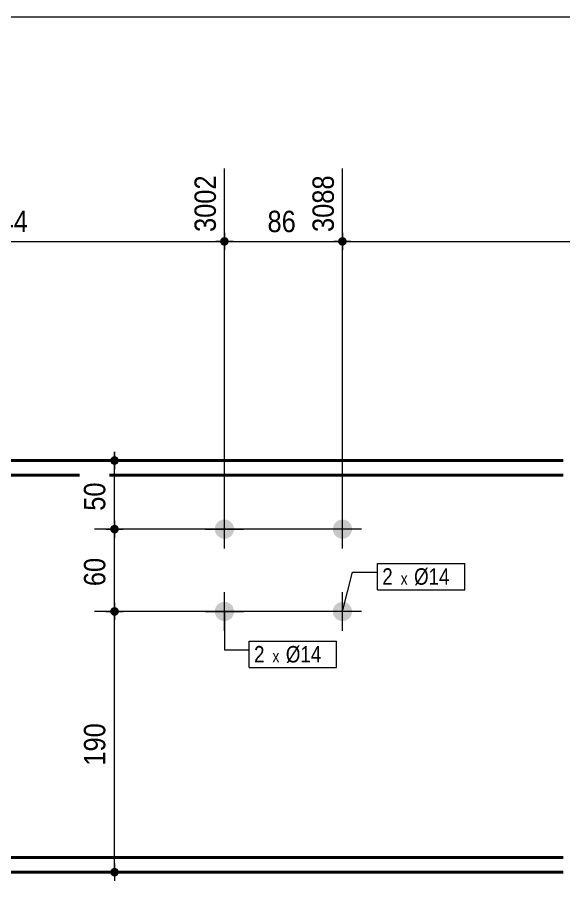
# Model space of a CAD drawing. Header units: millimetres. Extents: x 2 to 287, y 5 to 195.
# Drawn here: x 144.7 to 211.1, y 90.1 to 195 of the extents above; entities that cross this region are included whole.
import ezdxf

# ---------------------------------------------------------------- set-up
doc = ezdxf.new("R2010")
doc.units = ezdxf.units.MM
for name, color, linetype, lineweight in [('Boulon', 7, 'Continuous', 0), ('Cotation', 7, 'Continuous', 0), ('Désignation boulon', 3, 'Continuous', 0), ('Feuille dessin', 5, 'Continuous', 0), ('Piece', 2, 'Continuous', 0)]:
    doc.layers.add(name, color=color, linetype=linetype, lineweight=lineweight)
doc.styles.add('ARIAL', font='ARIAL.TTF')
doc.styles.add('COMIC_SANS_MS', font='COMIC.TTF')

# ---------------------------------------------------------------- blocks, each defined once
blk = doc.blocks.new('*A3')
at = {"layer": 'Boulon'}
for points in [[(171.02, 132.8), (171.02, 132.77), (171.02, 132.74), (171.02, 132.71), (171.01, 132.68), (171.01, 132.66), (171.01, 132.63), (171, 132.6), (170.99, 132.57), (170.99, 132.54), (170.98, 132.52), (170.97, 132.49), (170.96, 132.46), (170.95, 132.43), (170.94, 132.41), (170.93, 132.38), (170.92, 132.35), (170.91, 132.33), (170.9, 132.3), (170.89, 132.28), (170.87, 132.25), (170.86, 132.23), (170.84, 132.2), (170.83, 132.18), (170.81, 132.15), (170.79, 132.13), (170.78, 132.11), (170.76, 132.09), (170.74, 132.06), (170.72, 132.04), (170.7, 132.02), (170.68, 132), (170.66, 131.98), (170.64, 131.96), (170.62, 131.94), (170.6, 131.92), (170.57, 131.91), (170.55, 131.89), (170.53, 131.87), (170.5, 131.86), (170.48, 131.84), (170.46, 131.83), (170.43, 131.81), (170.41, 131.8), (170.38, 131.78), (170.35, 131.77), (170.33, 131.76), (170.3, 131.75), (170.28, 131.74), (170.25, 131.73), (170.22, 131.72), (170.19, 131.71), (170.17, 131.7), (170.14, 131.69), (170.11, 131.69), (170.08, 131.68), (170.06, 131.68), (170.03, 131.67), (170, 131.67), (169.97, 131.67), (169.94, 131.66), (169.91, 131.66), (169.88, 131.66), (169.86, 131.66), (169.83, 131.66), (169.8, 131.66), (169.77, 131.66), (169.74, 131.67), (169.71, 131.67), (169.68, 131.67), (169.66, 131.68), (169.63, 131.68), (169.6, 131.69), (169.57, 131.69), (169.54, 131.7), (169.52, 131.71), (169.49, 131.72), (169.46, 131.73), (169.44, 131.74), (169.41, 131.75), (169.38, 131.76), (169.36, 131.77), (169.33, 131.78), (169.31, 131.8), (169.28, 131.81), (169.26, 131.83), (169.23, 131.84), (169.21, 131.86), (169.18, 131.87), (169.16, 131.89), (169.14, 131.91), (169.12, 131.92), (169.09, 131.94), (169.07, 131.96), (169.05, 131.98), (169.03, 132), (169.01, 132.02), (168.99, 132.04), (168.97, 132.06), (168.95, 132.09), (168.94, 132.11), (168.92, 132.13), (168.9, 132.15), (168.89, 132.18), (168.87, 132.2), (168.86, 132.23), (168.84, 132.25), (168.83, 132.28), (168.81, 132.3), (168.8, 132.33), (168.79, 132.35), (168.78, 132.38), (168.77, 132.41), (168.76, 132.43), (168.75, 132.46), (168.74, 132.49), (168.73, 132.52), (168.72, 132.54), (168.72, 132.57), (168.71, 132.6), (168.71, 132.63), (168.7, 132.66), (168.7, 132.68), (168.7, 132.71), (168.69, 132.74), (168.69, 132.77), (168.69, 132.8), (168.69, 132.83), (168.69, 132.86), (168.69, 132.88), (168.69, 132.91), (168.7, 132.94), (168.7, 132.97), (168.7, 133), (168.71, 133.03), (168.71, 133.05), (168.72, 133.08), (168.72, 133.11), (168.73, 133.14), (168.74, 133.17), (168.75, 133.19), (168.76, 133.22), (168.77, 133.25), (168.78, 133.27), (168.79, 133.3), (168.8, 133.33), (168.81, 133.35), (168.83, 133.38), (168.84, 133.4), (168.86, 133.43), (168.87, 133.45), (168.89, 133.47), (168.9, 133.5), (168.92, 133.52), (168.94, 133.54), (168.95, 133.57), (168.97, 133.59), (168.99, 133.61), (169.01, 133.63), (169.03, 133.65), (169.05, 133.67), (169.07, 133.69), (169.09, 133.71), (169.12, 133.73), (169.14, 133.75), (169.16, 133.76), (169.18, 133.78), (169.21, 133.8), (169.23, 133.81), (169.26, 133.83), (169.28, 133.84), (169.31, 133.86), (169.33, 133.87), (169.36, 133.88), (169.38, 133.89), (169.41, 133.9), (169.44, 133.92), (169.46, 133.93), (169.49, 133.93), (169.52, 133.94), (169.54, 133.95), (169.57, 133.96), (169.6, 133.96), (169.63, 133.97), (169.66, 133.98), (169.68, 133.98), (169.71, 133.98), (169.74, 133.99), (169.77, 133.99), (169.8, 133.99), (169.83, 133.99), (169.86, 133.99), (169.88, 133.99), (169.91, 133.99), (169.94, 133.99), (169.97, 133.99), (170, 133.98), (170.03, 133.98), (170.06, 133.98), (170.08, 133.97), (170.11, 133.96), (170.14, 133.96), (170.17, 133.95), (170.19, 133.94), (170.22, 133.93), (170.25, 133.93), (170.28, 133.92), (170.3, 133.9), (170.33, 133.89), (170.35, 133.88), (170.38, 133.87), (170.41, 133.86), (170.43, 133.84), (170.46, 133.83), (170.48, 133.81), (170.5, 133.8), (170.53, 133.78), (170.55, 133.76), (170.57, 133.75), (170.6, 133.73), (170.62, 133.71), (170.64, 133.69), (170.66, 133.67), (170.68, 133.65), (170.7, 133.63), (170.72, 133.61), (170.74, 133.59), (170.76, 133.57), (170.78, 133.54), (170.79, 133.52), (170.81, 133.5), (170.83, 133.47), (170.84, 133.45), (170.86, 133.43), (170.87, 133.4), (170.89, 133.38), (170.9, 133.35), (170.91, 133.33), (170.92, 133.3), (170.93, 133.27), (170.94, 133.25), (170.95, 133.22), (170.96, 133.19), (170.97, 133.17), (170.98, 133.14), (170.99, 133.11), (170.99, 133.08), (171, 133.05), (171.01, 133.03), (171.01, 133), (171.01, 132.97), (171.02, 132.94), (171.02, 132.91), (171.02, 132.88), (171.02, 132.86), (171.02, 132.83)], [(171.02, 122.8), (171.02, 122.77), (171.02, 122.74), (171.02, 122.71), (171.01, 122.68), (171.01, 122.66), (171.01, 122.63), (171, 122.6), (170.99, 122.57), (170.99, 122.54), (170.98, 122.52), (170.97, 122.49), (170.96, 122.46), (170.95, 122.43), (170.94, 122.41), (170.93, 122.38), (170.92, 122.35), (170.91, 122.33), (170.9, 122.3), (170.89, 122.28), (170.87, 122.25), (170.86, 122.23), (170.84, 122.2), (170.83, 122.18), (170.81, 122.15), (170.79, 122.13), (170.78, 122.11), (170.76, 122.09), (170.74, 122.06), (170.72, 122.04), (170.7, 122.02), (170.68, 122), (170.66, 121.98), (170.64, 121.96), (170.62, 121.94), (170.6, 121.92), (170.57, 121.91), (170.55, 121.89), (170.53, 121.87), (170.5, 121.86), (170.48, 121.84), (170.46, 121.83), (170.43, 121.81), (170.41, 121.8), (170.38, 121.78), (170.35, 121.77), (170.33, 121.76), (170.3, 121.75), (170.28, 121.74), (170.25, 121.73), (170.22, 121.72), (170.19, 121.71), (170.17, 121.7), (170.14, 121.69), (170.11, 121.69), (170.08, 121.68), (170.06, 121.68), (170.03, 121.67), (170, 121.67), (169.97, 121.67), (169.94, 121.66), (169.91, 121.66), (169.88, 121.66), (169.86, 121.66), (169.83, 121.66), (169.8, 121.66), (169.77, 121.66), (169.74, 121.67), (169.71, 121.67), (169.68, 121.67), (169.66, 121.68), (169.63, 121.68), (169.6, 121.69), (169.57, 121.69), (169.54, 121.7), (169.52, 121.71), (169.49, 121.72), (169.46, 121.73), (169.44, 121.74), (169.41, 121.75), (169.38, 121.76), (169.36, 121.77), (169.33, 121.78), (169.31, 121.8), (169.28, 121.81), (169.26, 121.83), (169.23, 121.84), (169.21, 121.86), (169.18, 121.87), (169.16, 121.89), (169.14, 121.91), (169.12, 121.92), (169.09, 121.94), (169.07, 121.96), (169.05, 121.98), (169.03, 122), (169.01, 122.02), (168.99, 122.04), (168.97, 122.06), (168.95, 122.09), (168.94, 122.11), (168.92, 122.13), (168.9, 122.15), (168.89, 122.18), (168.87, 122.2), (168.86, 122.23), (168.84, 122.25), (168.83, 122.28), (168.81, 122.3), (168.8, 122.33), (168.79, 122.35), (168.78, 122.38), (168.77, 122.41), (168.76, 122.43), (168.75, 122.46), (168.74, 122.49), (168.73, 122.52), (168.72, 122.54), (168.72, 122.57), (168.71, 122.6), (168.71, 122.63), (168.7, 122.66), (168.7, 122.68), (168.7, 122.71), (168.69, 122.74), (168.69, 122.77), (168.69, 122.8), (168.69, 122.83), (168.69, 122.86), (168.69, 122.88), (168.69, 122.91), (168.7, 122.94), (168.7, 122.97), (168.7, 123), (168.71, 123.03), (168.71, 123.05), (168.72, 123.08), (168.72, 123.11), (168.73, 123.14), (168.74, 123.17), (168.75, 123.19), (168.76, 123.22), (168.77, 123.25), (168.78, 123.27), (168.79, 123.3), (168.8, 123.33), (168.81, 123.35), (168.83, 123.38), (168.84, 123.4), (168.86, 123.43), (168.87, 123.45), (168.89, 123.47), (168.9, 123.5), (168.92, 123.52), (168.94, 123.54), (168.95, 123.57), (168.97, 123.59), (168.99, 123.61), (169.01, 123.63), (169.03, 123.65), (169.05, 123.67), (169.07, 123.69), (169.09, 123.71), (169.12, 123.73), (169.14, 123.75), (169.16, 123.76), (169.18, 123.78), (169.21, 123.8), (169.23, 123.81), (169.26, 123.83), (169.28, 123.84), (169.31, 123.86), (169.33, 123.87), (169.36, 123.88), (169.38, 123.89), (169.41, 123.9), (169.44, 123.92), (169.46, 123.93), (169.49, 123.93), (169.52, 123.94), (169.54, 123.95), (169.57, 123.96), (169.6, 123.96), (169.63, 123.97), (169.66, 123.98), (169.68, 123.98), (169.71, 123.98), (169.74, 123.99), (169.77, 123.99), (169.8, 123.99), (169.83, 123.99), (169.86, 123.99), (169.88, 123.99), (169.91, 123.99), (169.94, 123.99), (169.97, 123.99), (170, 123.98), (170.03, 123.98), (170.06, 123.98), (170.08, 123.97), (170.11, 123.96), (170.14, 123.96), (170.17, 123.95), (170.19, 123.94), (170.22, 123.93), (170.25, 123.93), (170.28, 123.92), (170.3, 123.9), (170.33, 123.89), (170.35, 123.88), (170.38, 123.87), (170.41, 123.86), (170.43, 123.84), (170.46, 123.83), (170.48, 123.81), (170.5, 123.8), (170.53, 123.78), (170.55, 123.76), (170.57, 123.75), (170.6, 123.73), (170.62, 123.71), (170.64, 123.69), (170.66, 123.67), (170.68, 123.65), (170.7, 123.63), (170.72, 123.61), (170.74, 123.59), (170.76, 123.57), (170.78, 123.54), (170.79, 123.52), (170.81, 123.5), (170.83, 123.47), (170.84, 123.45), (170.86, 123.43), (170.87, 123.4), (170.89, 123.38), (170.9, 123.35), (170.91, 123.33), (170.92, 123.3), (170.93, 123.27), (170.94, 123.25), (170.95, 123.22), (170.96, 123.19), (170.97, 123.17), (170.98, 123.14), (170.99, 123.11), (170.99, 123.08), (171, 123.05), (171.01, 123.03), (171.01, 123), (171.01, 122.97), (171.02, 122.94), (171.02, 122.91), (171.02, 122.88), (171.02, 122.86), (171.02, 122.83)]]:
    blk.add_hatch(color=256, dxfattribs=at).paths.add_polyline_path(points, flags=17)
at = {"layer": 'Boulon', "linetype": 'Continuous', "lineweight": 0}
for p, q in [((169.86, 130.49), (169.86, 135.16)), ((167.52, 132.83), (172.19, 132.83)), ((169.86, 120.49), (169.86, 125.16)), ((167.52, 122.83), (172.19, 122.83))]:
    blk.add_line(p, q, dxfattribs=at)
blk = doc.blocks.new('*A4')
at = {"layer": 'Boulon'}
for points in [[(185.36, 132.8), (185.35, 132.77), (185.35, 132.74), (185.35, 132.71), (185.35, 132.68), (185.34, 132.66), (185.34, 132.63), (185.33, 132.6), (185.33, 132.57), (185.32, 132.54), (185.31, 132.52), (185.31, 132.49), (185.3, 132.46), (185.29, 132.43), (185.28, 132.41), (185.27, 132.38), (185.26, 132.35), (185.24, 132.33), (185.23, 132.3), (185.22, 132.28), (185.2, 132.25), (185.19, 132.23), (185.18, 132.2), (185.16, 132.18), (185.14, 132.15), (185.13, 132.13), (185.11, 132.11), (185.09, 132.09), (185.07, 132.06), (185.05, 132.04), (185.03, 132.02), (185.01, 132), (184.99, 131.98), (184.97, 131.96), (184.95, 131.94), (184.93, 131.92), (184.91, 131.91), (184.88, 131.89), (184.86, 131.87), (184.84, 131.86), (184.81, 131.84), (184.79, 131.83), (184.76, 131.81), (184.74, 131.8), (184.71, 131.78), (184.69, 131.77), (184.66, 131.76), (184.64, 131.75), (184.61, 131.74), (184.58, 131.73), (184.56, 131.72), (184.53, 131.71), (184.5, 131.7), (184.47, 131.69), (184.45, 131.69), (184.42, 131.68), (184.39, 131.68), (184.36, 131.67), (184.33, 131.67), (184.3, 131.67), (184.28, 131.66), (184.25, 131.66), (184.22, 131.66), (184.19, 131.66), (184.16, 131.66), (184.13, 131.66), (184.1, 131.66), (184.08, 131.67), (184.05, 131.67), (184.02, 131.67), (183.99, 131.68), (183.96, 131.68), (183.93, 131.69), (183.91, 131.69), (183.88, 131.7), (183.85, 131.71), (183.82, 131.72), (183.8, 131.73), (183.77, 131.74), (183.74, 131.75), (183.72, 131.76), (183.69, 131.77), (183.66, 131.78), (183.64, 131.8), (183.61, 131.81), (183.59, 131.83), (183.57, 131.84), (183.54, 131.86), (183.52, 131.87), (183.49, 131.89), (183.47, 131.91), (183.45, 131.92), (183.43, 131.94), (183.41, 131.96), (183.39, 131.98), (183.36, 132), (183.34, 132.02), (183.33, 132.04), (183.31, 132.06), (183.29, 132.09), (183.27, 132.11), (183.25, 132.13), (183.24, 132.15), (183.22, 132.18), (183.2, 132.2), (183.19, 132.23), (183.17, 132.25), (183.16, 132.28), (183.15, 132.3), (183.13, 132.33), (183.12, 132.35), (183.11, 132.38), (183.1, 132.41), (183.09, 132.43), (183.08, 132.46), (183.07, 132.49), (183.07, 132.52), (183.06, 132.54), (183.05, 132.57), (183.05, 132.6), (183.04, 132.63), (183.04, 132.66), (183.03, 132.68), (183.03, 132.71), (183.03, 132.74), (183.02, 132.77), (183.02, 132.8), (183.02, 132.83), (183.02, 132.86), (183.02, 132.88), (183.03, 132.91), (183.03, 132.94), (183.03, 132.97), (183.04, 133), (183.04, 133.03), (183.05, 133.05), (183.05, 133.08), (183.06, 133.11), (183.07, 133.14), (183.07, 133.17), (183.08, 133.19), (183.09, 133.22), (183.1, 133.25), (183.11, 133.27), (183.12, 133.3), (183.13, 133.33), (183.15, 133.35), (183.16, 133.38), (183.17, 133.4), (183.19, 133.43), (183.2, 133.45), (183.22, 133.47), (183.24, 133.5), (183.25, 133.52), (183.27, 133.54), (183.29, 133.57), (183.31, 133.59), (183.33, 133.61), (183.34, 133.63), (183.36, 133.65), (183.39, 133.67), (183.41, 133.69), (183.43, 133.71), (183.45, 133.73), (183.47, 133.75), (183.49, 133.76), (183.52, 133.78), (183.54, 133.8), (183.57, 133.81), (183.59, 133.83), (183.61, 133.84), (183.64, 133.86), (183.66, 133.87), (183.69, 133.88), (183.72, 133.89), (183.74, 133.9), (183.77, 133.92), (183.8, 133.93), (183.82, 133.93), (183.85, 133.94), (183.88, 133.95), (183.91, 133.96), (183.93, 133.96), (183.96, 133.97), (183.99, 133.98), (184.02, 133.98), (184.05, 133.98), (184.08, 133.99), (184.1, 133.99), (184.13, 133.99), (184.16, 133.99), (184.19, 133.99), (184.22, 133.99), (184.25, 133.99), (184.28, 133.99), (184.3, 133.99), (184.33, 133.98), (184.36, 133.98), (184.39, 133.98), (184.42, 133.97), (184.45, 133.96), (184.47, 133.96), (184.5, 133.95), (184.53, 133.94), (184.56, 133.93), (184.58, 133.93), (184.61, 133.92), (184.64, 133.9), (184.66, 133.89), (184.69, 133.88), (184.71, 133.87), (184.74, 133.86), (184.76, 133.84), (184.79, 133.83), (184.81, 133.81), (184.84, 133.8), (184.86, 133.78), (184.88, 133.76), (184.91, 133.75), (184.93, 133.73), (184.95, 133.71), (184.97, 133.69), (184.99, 133.67), (185.01, 133.65), (185.03, 133.63), (185.05, 133.61), (185.07, 133.59), (185.09, 133.57), (185.11, 133.54), (185.13, 133.52), (185.14, 133.5), (185.16, 133.47), (185.18, 133.45), (185.19, 133.43), (185.2, 133.4), (185.22, 133.38), (185.23, 133.35), (185.24, 133.33), (185.26, 133.3), (185.27, 133.27), (185.28, 133.25), (185.29, 133.22), (185.3, 133.19), (185.31, 133.17), (185.31, 133.14), (185.32, 133.11), (185.33, 133.08), (185.33, 133.05), (185.34, 133.03), (185.34, 133), (185.35, 132.97), (185.35, 132.94), (185.35, 132.91), (185.35, 132.88), (185.36, 132.86), (185.36, 132.83)], [(185.36, 122.8), (185.35, 122.77), (185.35, 122.74), (185.35, 122.71), (185.35, 122.68), (185.34, 122.66), (185.34, 122.63), (185.33, 122.6), (185.33, 122.57), (185.32, 122.54), (185.31, 122.52), (185.31, 122.49), (185.3, 122.46), (185.29, 122.43), (185.28, 122.41), (185.27, 122.38), (185.26, 122.35), (185.24, 122.33), (185.23, 122.3), (185.22, 122.28), (185.2, 122.25), (185.19, 122.23), (185.18, 122.2), (185.16, 122.18), (185.14, 122.15), (185.13, 122.13), (185.11, 122.11), (185.09, 122.09), (185.07, 122.06), (185.05, 122.04), (185.03, 122.02), (185.01, 122), (184.99, 121.98), (184.97, 121.96), (184.95, 121.94), (184.93, 121.92), (184.91, 121.91), (184.88, 121.89), (184.86, 121.87), (184.84, 121.86), (184.81, 121.84), (184.79, 121.83), (184.76, 121.81), (184.74, 121.8), (184.71, 121.78), (184.69, 121.77), (184.66, 121.76), (184.64, 121.75), (184.61, 121.74), (184.58, 121.73), (184.56, 121.72), (184.53, 121.71), (184.5, 121.7), (184.47, 121.69), (184.45, 121.69), (184.42, 121.68), (184.39, 121.68), (184.36, 121.67), (184.33, 121.67), (184.3, 121.67), (184.28, 121.66), (184.25, 121.66), (184.22, 121.66), (184.19, 121.66), (184.16, 121.66), (184.13, 121.66), (184.1, 121.66), (184.08, 121.67), (184.05, 121.67), (184.02, 121.67), (183.99, 121.68), (183.96, 121.68), (183.93, 121.69), (183.91, 121.69), (183.88, 121.7), (183.85, 121.71), (183.82, 121.72), (183.8, 121.73), (183.77, 121.74), (183.74, 121.75), (183.72, 121.76), (183.69, 121.77), (183.66, 121.78), (183.64, 121.8), (183.61, 121.81), (183.59, 121.83), (183.57, 121.84), (183.54, 121.86), (183.52, 121.87), (183.49, 121.89), (183.47, 121.91), (183.45, 121.92), (183.43, 121.94), (183.41, 121.96), (183.39, 121.98), (183.36, 122), (183.34, 122.02), (183.33, 122.04), (183.31, 122.06), (183.29, 122.09), (183.27, 122.11), (183.25, 122.13), (183.24, 122.15), (183.22, 122.18), (183.2, 122.2), (183.19, 122.23), (183.17, 122.25), (183.16, 122.28), (183.15, 122.3), (183.13, 122.33), (183.12, 122.35), (183.11, 122.38), (183.1, 122.41), (183.09, 122.43), (183.08, 122.46), (183.07, 122.49), (183.07, 122.52), (183.06, 122.54), (183.05, 122.57), (183.05, 122.6), (183.04, 122.63), (183.04, 122.66), (183.03, 122.68), (183.03, 122.71), (183.03, 122.74), (183.02, 122.77), (183.02, 122.8), (183.02, 122.83), (183.02, 122.86), (183.02, 122.88), (183.03, 122.91), (183.03, 122.94), (183.03, 122.97), (183.04, 123), (183.04, 123.03), (183.05, 123.05), (183.05, 123.08), (183.06, 123.11), (183.07, 123.14), (183.07, 123.17), (183.08, 123.19), (183.09, 123.22), (183.1, 123.25), (183.11, 123.27), (183.12, 123.3), (183.13, 123.33), (183.15, 123.35), (183.16, 123.38), (183.17, 123.4), (183.19, 123.43), (183.2, 123.45), (183.22, 123.47), (183.24, 123.5), (183.25, 123.52), (183.27, 123.54), (183.29, 123.57), (183.31, 123.59), (183.33, 123.61), (183.34, 123.63), (183.36, 123.65), (183.39, 123.67), (183.41, 123.69), (183.43, 123.71), (183.45, 123.73), (183.47, 123.75), (183.49, 123.76), (183.52, 123.78), (183.54, 123.8), (183.57, 123.81), (183.59, 123.83), (183.61, 123.84), (183.64, 123.86), (183.66, 123.87), (183.69, 123.88), (183.72, 123.89), (183.74, 123.9), (183.77, 123.92), (183.8, 123.93), (183.82, 123.93), (183.85, 123.94), (183.88, 123.95), (183.91, 123.96), (183.93, 123.96), (183.96, 123.97), (183.99, 123.98), (184.02, 123.98), (184.05, 123.98), (184.08, 123.99), (184.1, 123.99), (184.13, 123.99), (184.16, 123.99), (184.19, 123.99), (184.22, 123.99), (184.25, 123.99), (184.28, 123.99), (184.3, 123.99), (184.33, 123.98), (184.36, 123.98), (184.39, 123.98), (184.42, 123.97), (184.45, 123.96), (184.47, 123.96), (184.5, 123.95), (184.53, 123.94), (184.56, 123.93), (184.58, 123.93), (184.61, 123.92), (184.64, 123.9), (184.66, 123.89), (184.69, 123.88), (184.71, 123.87), (184.74, 123.86), (184.76, 123.84), (184.79, 123.83), (184.81, 123.81), (184.84, 123.8), (184.86, 123.78), (184.88, 123.76), (184.91, 123.75), (184.93, 123.73), (184.95, 123.71), (184.97, 123.69), (184.99, 123.67), (185.01, 123.65), (185.03, 123.63), (185.05, 123.61), (185.07, 123.59), (185.09, 123.57), (185.11, 123.54), (185.13, 123.52), (185.14, 123.5), (185.16, 123.47), (185.18, 123.45), (185.19, 123.43), (185.2, 123.4), (185.22, 123.38), (185.23, 123.35), (185.24, 123.33), (185.26, 123.3), (185.27, 123.27), (185.28, 123.25), (185.29, 123.22), (185.3, 123.19), (185.31, 123.17), (185.31, 123.14), (185.32, 123.11), (185.33, 123.08), (185.33, 123.05), (185.34, 123.03), (185.34, 123), (185.35, 122.97), (185.35, 122.94), (185.35, 122.91), (185.35, 122.88), (185.36, 122.86), (185.36, 122.83)]]:
    blk.add_hatch(color=256, dxfattribs=at).paths.add_polyline_path(points, flags=17)
at = {"layer": 'Boulon', "linetype": 'Continuous', "lineweight": 0}
for p, q in [((184.19, 130.49), (184.19, 135.16)), ((186.52, 132.83), (181.86, 132.83)), ((184.19, 120.49), (184.19, 125.16)), ((186.52, 122.83), (181.86, 122.83))]:
    blk.add_line(p, q, dxfattribs=at)
blk = doc.blocks.new('*A7')
at = {"layer": 'Piece', "color": 2, "linetype": 'Continuous', "lineweight": 40}
for p, q in [((211.017745, 141.159877), (143.02786, 141.159877)), ((152.267317, 139.376544), (143.02786, 139.376544)), ((211.017745, 139.376544), (155.907317, 139.376544)), ((211.017745, 92.943211), (143.02786, 92.943211)), ((143.02786, 91.159877), (211.017745, 91.159877))]:
    blk.add_line(p, q, dxfattribs=at)
blk = doc.blocks.new('*A8')
at = {"layer": 'Feuille dessin', "linetype": 'Continuous', "lineweight": 0}
blk.add_line((282, 195), (5, 195), dxfattribs=at)
blk = doc.blocks.new('*A24')
at = {"layer": 'Cotation'}
for points in [[(156.48, 122.31), (156.46, 122.31), (156.43, 122.31), (156.41, 122.32), (156.38, 122.32), (156.36, 122.33), (156.33, 122.34), (156.31, 122.35), (156.28, 122.36), (156.26, 122.37), (156.24, 122.38), (156.22, 122.39), (156.2, 122.41), (156.18, 122.42), (156.16, 122.44), (156.14, 122.46), (156.12, 122.48), (156.11, 122.5), (156.09, 122.52), (156.07, 122.54), (156.06, 122.56), (156.05, 122.58), (156.04, 122.6), (156.03, 122.63), (156.02, 122.65), (156.01, 122.68), (156, 122.7), (156, 122.73), (155.99, 122.75), (155.99, 122.78), (155.99, 122.8), (155.99, 122.83), (155.99, 122.85), (155.99, 122.88), (155.99, 122.9), (156, 122.93), (156, 122.95), (156.01, 122.98), (156.02, 123), (156.03, 123.03), (156.04, 123.05), (156.05, 123.07), (156.06, 123.09), (156.07, 123.12), (156.09, 123.14), (156.11, 123.16), (156.12, 123.18), (156.14, 123.19), (156.16, 123.21), (156.18, 123.23), (156.2, 123.24), (156.22, 123.26), (156.24, 123.27), (156.26, 123.29), (156.28, 123.3), (156.31, 123.31), (156.33, 123.32), (156.36, 123.32), (156.38, 123.33), (156.41, 123.34), (156.43, 123.34), (156.46, 123.34), (156.48, 123.35), (156.51, 123.35), (156.53, 123.35), (156.56, 123.34), (156.58, 123.34), (156.61, 123.34), (156.63, 123.33), (156.66, 123.32), (156.68, 123.32), (156.71, 123.31), (156.73, 123.3), (156.75, 123.29), (156.77, 123.27), (156.8, 123.26), (156.82, 123.24), (156.84, 123.23), (156.86, 123.21), (156.88, 123.19), (156.89, 123.18), (156.91, 123.16), (156.92, 123.14), (156.94, 123.12), (156.95, 123.09), (156.97, 123.07), (156.98, 123.05), (156.99, 123.03), (157, 123), (157, 122.98), (157.01, 122.95), (157.02, 122.93), (157.02, 122.9), (157.02, 122.88), (157.03, 122.85), (157.03, 122.83), (157.03, 122.8), (157.02, 122.78), (157.02, 122.75), (157.02, 122.73), (157.01, 122.7), (157, 122.68), (157, 122.65), (156.99, 122.63), (156.98, 122.6), (156.97, 122.58), (156.95, 122.56), (156.94, 122.54), (156.92, 122.52), (156.91, 122.5), (156.89, 122.48), (156.88, 122.46), (156.86, 122.44), (156.84, 122.42), (156.82, 122.41), (156.8, 122.39), (156.77, 122.38), (156.75, 122.37), (156.73, 122.36), (156.71, 122.35), (156.68, 122.34), (156.66, 122.33), (156.63, 122.32), (156.61, 122.32), (156.58, 122.31), (156.56, 122.31), (156.53, 122.31), (156.51, 122.31)], [(156.48, 90.64), (156.46, 90.64), (156.43, 90.65), (156.41, 90.65), (156.38, 90.66), (156.36, 90.66), (156.33, 90.67), (156.31, 90.68), (156.28, 90.69), (156.26, 90.7), (156.24, 90.71), (156.22, 90.73), (156.2, 90.74), (156.18, 90.76), (156.16, 90.77), (156.14, 90.79), (156.12, 90.81), (156.11, 90.83), (156.09, 90.85), (156.07, 90.87), (156.06, 90.89), (156.05, 90.91), (156.04, 90.94), (156.03, 90.96), (156.02, 90.98), (156.01, 91.01), (156, 91.03), (156, 91.06), (155.99, 91.08), (155.99, 91.11), (155.99, 91.13), (155.99, 91.16), (155.99, 91.19), (155.99, 91.21), (155.99, 91.24), (156, 91.26), (156, 91.29), (156.01, 91.31), (156.02, 91.34), (156.03, 91.36), (156.04, 91.38), (156.05, 91.41), (156.06, 91.43), (156.07, 91.45), (156.09, 91.47), (156.11, 91.49), (156.12, 91.51), (156.14, 91.53), (156.16, 91.55), (156.18, 91.56), (156.2, 91.58), (156.22, 91.59), (156.24, 91.61), (156.26, 91.62), (156.28, 91.63), (156.31, 91.64), (156.33, 91.65), (156.36, 91.66), (156.38, 91.66), (156.41, 91.67), (156.43, 91.67), (156.46, 91.68), (156.48, 91.68), (156.51, 91.68), (156.53, 91.68), (156.56, 91.68), (156.58, 91.67), (156.61, 91.67), (156.63, 91.66), (156.66, 91.66), (156.68, 91.65), (156.71, 91.64), (156.73, 91.63), (156.75, 91.62), (156.77, 91.61), (156.8, 91.59), (156.82, 91.58), (156.84, 91.56), (156.86, 91.55), (156.88, 91.53), (156.89, 91.51), (156.91, 91.49), (156.92, 91.47), (156.94, 91.45), (156.95, 91.43), (156.97, 91.41), (156.98, 91.38), (156.99, 91.36), (157, 91.34), (157, 91.31), (157.01, 91.29), (157.02, 91.26), (157.02, 91.24), (157.02, 91.21), (157.03, 91.19), (157.03, 91.16), (157.03, 91.13), (157.02, 91.11), (157.02, 91.08), (157.02, 91.06), (157.01, 91.03), (157, 91.01), (157, 90.98), (156.99, 90.96), (156.98, 90.94), (156.97, 90.91), (156.95, 90.89), (156.94, 90.87), (156.92, 90.85), (156.91, 90.83), (156.89, 90.81), (156.88, 90.79), (156.86, 90.77), (156.84, 90.76), (156.82, 90.74), (156.8, 90.73), (156.77, 90.71), (156.75, 90.7), (156.73, 90.69), (156.71, 90.68), (156.68, 90.67), (156.66, 90.66), (156.63, 90.66), (156.61, 90.65), (156.58, 90.65), (156.56, 90.64), (156.53, 90.64), (156.51, 90.64)]]:
    blk.add_hatch(color=256, dxfattribs=at).paths.add_polyline_path(points, flags=17)
at = {"layer": 'Cotation', "linetype": 'Continuous', "lineweight": 0}
for p, q in [((156.51, 123.87), (156.51, 121.79)), ((156.51, 122.83), (156.51, 123.87)), ((183.19, 122.83), (154.09, 122.83)), ((155.47, 122.83), (157.55, 122.83)), ((156.51, 91.16), (156.51, 122.83)), ((156.51, 92.2), (156.51, 90.12)), ((168.86, 91.16), (154.09, 91.16)), ((155.47, 91.16), (157.55, 91.16)), ((156.51, 91.16), (156.51, 90.12))]:
    blk.add_line(p, q, dxfattribs=at)
at = {"layer": 'Cotation'}
for p in [(156.51, 122.83), (156.51, 91.16)]:
    blk.add_point(p, dxfattribs=at)
at = {"layer": 'Cotation', "style": 'ARIAL', "width": 0.85}
blk.add_text('190', height=2.6, rotation=90.0002, dxfattribs=at).set_placement((155.39, 104.1))
blk = doc.blocks.new('*A25')
at = {"layer": 'Cotation'}
for points in [[(156.48, 132.31), (156.46, 132.31), (156.43, 132.31), (156.41, 132.32), (156.38, 132.32), (156.36, 132.33), (156.33, 132.34), (156.31, 132.35), (156.28, 132.36), (156.26, 132.37), (156.24, 132.38), (156.22, 132.39), (156.2, 132.41), (156.18, 132.42), (156.16, 132.44), (156.14, 132.46), (156.12, 132.48), (156.11, 132.5), (156.09, 132.52), (156.07, 132.54), (156.06, 132.56), (156.05, 132.58), (156.04, 132.6), (156.03, 132.63), (156.02, 132.65), (156.01, 132.68), (156, 132.7), (156, 132.73), (155.99, 132.75), (155.99, 132.78), (155.99, 132.8), (155.99, 132.83), (155.99, 132.85), (155.99, 132.88), (155.99, 132.9), (156, 132.93), (156, 132.95), (156.01, 132.98), (156.02, 133), (156.03, 133.03), (156.04, 133.05), (156.05, 133.07), (156.06, 133.09), (156.07, 133.12), (156.09, 133.14), (156.11, 133.16), (156.12, 133.18), (156.14, 133.19), (156.16, 133.21), (156.18, 133.23), (156.2, 133.24), (156.22, 133.26), (156.24, 133.27), (156.26, 133.29), (156.28, 133.3), (156.31, 133.31), (156.33, 133.32), (156.36, 133.32), (156.38, 133.33), (156.41, 133.34), (156.43, 133.34), (156.46, 133.34), (156.48, 133.35), (156.51, 133.35), (156.53, 133.35), (156.56, 133.34), (156.58, 133.34), (156.61, 133.34), (156.63, 133.33), (156.66, 133.32), (156.68, 133.32), (156.71, 133.31), (156.73, 133.3), (156.75, 133.29), (156.77, 133.27), (156.8, 133.26), (156.82, 133.24), (156.84, 133.23), (156.86, 133.21), (156.88, 133.19), (156.89, 133.18), (156.91, 133.16), (156.92, 133.14), (156.94, 133.12), (156.95, 133.09), (156.97, 133.07), (156.98, 133.05), (156.99, 133.03), (157, 133), (157, 132.98), (157.01, 132.95), (157.02, 132.93), (157.02, 132.9), (157.02, 132.88), (157.03, 132.85), (157.03, 132.83), (157.03, 132.8), (157.02, 132.78), (157.02, 132.75), (157.02, 132.73), (157.01, 132.7), (157, 132.68), (157, 132.65), (156.99, 132.63), (156.98, 132.6), (156.97, 132.58), (156.95, 132.56), (156.94, 132.54), (156.92, 132.52), (156.91, 132.5), (156.89, 132.48), (156.88, 132.46), (156.86, 132.44), (156.84, 132.42), (156.82, 132.41), (156.8, 132.39), (156.77, 132.38), (156.75, 132.37), (156.73, 132.36), (156.71, 132.35), (156.68, 132.34), (156.66, 132.33), (156.63, 132.32), (156.61, 132.32), (156.58, 132.31), (156.56, 132.31), (156.53, 132.31), (156.51, 132.31)], [(156.48, 122.31), (156.46, 122.31), (156.43, 122.31), (156.41, 122.32), (156.38, 122.32), (156.36, 122.33), (156.33, 122.34), (156.31, 122.35), (156.28, 122.36), (156.26, 122.37), (156.24, 122.38), (156.22, 122.39), (156.2, 122.41), (156.18, 122.42), (156.16, 122.44), (156.14, 122.46), (156.12, 122.48), (156.11, 122.5), (156.09, 122.52), (156.07, 122.54), (156.06, 122.56), (156.05, 122.58), (156.04, 122.6), (156.03, 122.63), (156.02, 122.65), (156.01, 122.68), (156, 122.7), (156, 122.73), (155.99, 122.75), (155.99, 122.78), (155.99, 122.8), (155.99, 122.83), (155.99, 122.85), (155.99, 122.88), (155.99, 122.9), (156, 122.93), (156, 122.95), (156.01, 122.98), (156.02, 123), (156.03, 123.03), (156.04, 123.05), (156.05, 123.07), (156.06, 123.09), (156.07, 123.12), (156.09, 123.14), (156.11, 123.16), (156.12, 123.18), (156.14, 123.19), (156.16, 123.21), (156.18, 123.23), (156.2, 123.24), (156.22, 123.26), (156.24, 123.27), (156.26, 123.29), (156.28, 123.3), (156.31, 123.31), (156.33, 123.32), (156.36, 123.32), (156.38, 123.33), (156.41, 123.34), (156.43, 123.34), (156.46, 123.34), (156.48, 123.35), (156.51, 123.35), (156.53, 123.35), (156.56, 123.34), (156.58, 123.34), (156.61, 123.34), (156.63, 123.33), (156.66, 123.32), (156.68, 123.32), (156.71, 123.31), (156.73, 123.3), (156.75, 123.29), (156.77, 123.27), (156.8, 123.26), (156.82, 123.24), (156.84, 123.23), (156.86, 123.21), (156.88, 123.19), (156.89, 123.18), (156.91, 123.16), (156.92, 123.14), (156.94, 123.12), (156.95, 123.09), (156.97, 123.07), (156.98, 123.05), (156.99, 123.03), (157, 123), (157, 122.98), (157.01, 122.95), (157.02, 122.93), (157.02, 122.9), (157.02, 122.88), (157.03, 122.85), (157.03, 122.83), (157.03, 122.8), (157.02, 122.78), (157.02, 122.75), (157.02, 122.73), (157.01, 122.7), (157, 122.68), (157, 122.65), (156.99, 122.63), (156.98, 122.6), (156.97, 122.58), (156.95, 122.56), (156.94, 122.54), (156.92, 122.52), (156.91, 122.5), (156.89, 122.48), (156.88, 122.46), (156.86, 122.44), (156.84, 122.42), (156.82, 122.41), (156.8, 122.39), (156.77, 122.38), (156.75, 122.37), (156.73, 122.36), (156.71, 122.35), (156.68, 122.34), (156.66, 122.33), (156.63, 122.32), (156.61, 122.32), (156.58, 122.31), (156.56, 122.31), (156.53, 122.31), (156.51, 122.31)]]:
    blk.add_hatch(color=256, dxfattribs=at).paths.add_polyline_path(points, flags=17)
at = {"layer": 'Cotation', "linetype": 'Continuous', "lineweight": 0}
for p, q in [((156.51, 133.87), (156.51, 131.79)), ((156.51, 132.83), (156.51, 133.87)), ((183.19, 132.83), (154.09, 132.83)), ((155.47, 132.83), (157.55, 132.83)), ((156.51, 122.83), (156.51, 132.83)), ((156.51, 123.87), (156.51, 121.79)), ((183.19, 122.83), (154.09, 122.83)), ((155.47, 122.83), (157.55, 122.83)), ((156.51, 122.83), (156.51, 121.79))]:
    blk.add_line(p, q, dxfattribs=at)
at = {"layer": 'Cotation'}
for p in [(156.51, 132.83), (156.51, 122.83)]:
    blk.add_point(p, dxfattribs=at)
at = {"layer": 'Cotation', "style": 'ARIAL', "width": 0.85}
blk.add_text('60', height=2.6, rotation=90.0002, dxfattribs=at).set_placement((155.39, 125.9))
blk = doc.blocks.new('*A26')
at = {"layer": 'Cotation'}
for points in [[(156.48, 140.64), (156.46, 140.64), (156.43, 140.65), (156.41, 140.65), (156.38, 140.66), (156.36, 140.66), (156.33, 140.67), (156.31, 140.68), (156.28, 140.69), (156.26, 140.7), (156.24, 140.71), (156.22, 140.73), (156.2, 140.74), (156.18, 140.76), (156.16, 140.77), (156.14, 140.79), (156.12, 140.81), (156.11, 140.83), (156.09, 140.85), (156.07, 140.87), (156.06, 140.89), (156.05, 140.91), (156.04, 140.94), (156.03, 140.96), (156.02, 140.98), (156.01, 141.01), (156, 141.03), (156, 141.06), (155.99, 141.08), (155.99, 141.11), (155.99, 141.13), (155.99, 141.16), (155.99, 141.19), (155.99, 141.21), (155.99, 141.24), (156, 141.26), (156, 141.29), (156.01, 141.31), (156.02, 141.34), (156.03, 141.36), (156.04, 141.38), (156.05, 141.41), (156.06, 141.43), (156.07, 141.45), (156.09, 141.47), (156.11, 141.49), (156.12, 141.51), (156.14, 141.53), (156.16, 141.55), (156.18, 141.56), (156.2, 141.58), (156.22, 141.59), (156.24, 141.61), (156.26, 141.62), (156.28, 141.63), (156.31, 141.64), (156.33, 141.65), (156.36, 141.66), (156.38, 141.66), (156.41, 141.67), (156.43, 141.67), (156.46, 141.68), (156.48, 141.68), (156.51, 141.68), (156.53, 141.68), (156.56, 141.68), (156.58, 141.67), (156.61, 141.67), (156.63, 141.66), (156.66, 141.66), (156.68, 141.65), (156.71, 141.64), (156.73, 141.63), (156.75, 141.62), (156.77, 141.61), (156.8, 141.59), (156.82, 141.58), (156.84, 141.56), (156.86, 141.55), (156.88, 141.53), (156.89, 141.51), (156.91, 141.49), (156.92, 141.47), (156.94, 141.45), (156.95, 141.43), (156.97, 141.41), (156.98, 141.38), (156.99, 141.36), (157, 141.34), (157, 141.31), (157.01, 141.29), (157.02, 141.26), (157.02, 141.24), (157.02, 141.21), (157.03, 141.19), (157.03, 141.16), (157.03, 141.13), (157.02, 141.11), (157.02, 141.08), (157.02, 141.06), (157.01, 141.03), (157, 141.01), (157, 140.98), (156.99, 140.96), (156.98, 140.94), (156.97, 140.91), (156.95, 140.89), (156.94, 140.87), (156.92, 140.85), (156.91, 140.83), (156.89, 140.81), (156.88, 140.79), (156.86, 140.77), (156.84, 140.76), (156.82, 140.74), (156.8, 140.73), (156.77, 140.71), (156.75, 140.7), (156.73, 140.69), (156.71, 140.68), (156.68, 140.67), (156.66, 140.66), (156.63, 140.66), (156.61, 140.65), (156.58, 140.65), (156.56, 140.64), (156.53, 140.64), (156.51, 140.64)], [(156.48, 132.31), (156.46, 132.31), (156.43, 132.31), (156.41, 132.32), (156.38, 132.32), (156.36, 132.33), (156.33, 132.34), (156.31, 132.35), (156.28, 132.36), (156.26, 132.37), (156.24, 132.38), (156.22, 132.39), (156.2, 132.41), (156.18, 132.42), (156.16, 132.44), (156.14, 132.46), (156.12, 132.48), (156.11, 132.5), (156.09, 132.52), (156.07, 132.54), (156.06, 132.56), (156.05, 132.58), (156.04, 132.6), (156.03, 132.63), (156.02, 132.65), (156.01, 132.68), (156, 132.7), (156, 132.73), (155.99, 132.75), (155.99, 132.78), (155.99, 132.8), (155.99, 132.83), (155.99, 132.85), (155.99, 132.88), (155.99, 132.9), (156, 132.93), (156, 132.95), (156.01, 132.98), (156.02, 133), (156.03, 133.03), (156.04, 133.05), (156.05, 133.07), (156.06, 133.09), (156.07, 133.12), (156.09, 133.14), (156.11, 133.16), (156.12, 133.18), (156.14, 133.19), (156.16, 133.21), (156.18, 133.23), (156.2, 133.24), (156.22, 133.26), (156.24, 133.27), (156.26, 133.29), (156.28, 133.3), (156.31, 133.31), (156.33, 133.32), (156.36, 133.32), (156.38, 133.33), (156.41, 133.34), (156.43, 133.34), (156.46, 133.34), (156.48, 133.35), (156.51, 133.35), (156.53, 133.35), (156.56, 133.34), (156.58, 133.34), (156.61, 133.34), (156.63, 133.33), (156.66, 133.32), (156.68, 133.32), (156.71, 133.31), (156.73, 133.3), (156.75, 133.29), (156.77, 133.27), (156.8, 133.26), (156.82, 133.24), (156.84, 133.23), (156.86, 133.21), (156.88, 133.19), (156.89, 133.18), (156.91, 133.16), (156.92, 133.14), (156.94, 133.12), (156.95, 133.09), (156.97, 133.07), (156.98, 133.05), (156.99, 133.03), (157, 133), (157, 132.98), (157.01, 132.95), (157.02, 132.93), (157.02, 132.9), (157.02, 132.88), (157.03, 132.85), (157.03, 132.83), (157.03, 132.8), (157.02, 132.78), (157.02, 132.75), (157.02, 132.73), (157.01, 132.7), (157, 132.68), (157, 132.65), (156.99, 132.63), (156.98, 132.6), (156.97, 132.58), (156.95, 132.56), (156.94, 132.54), (156.92, 132.52), (156.91, 132.5), (156.89, 132.48), (156.88, 132.46), (156.86, 132.44), (156.84, 132.42), (156.82, 132.41), (156.8, 132.39), (156.77, 132.38), (156.75, 132.37), (156.73, 132.36), (156.71, 132.35), (156.68, 132.34), (156.66, 132.33), (156.63, 132.32), (156.61, 132.32), (156.58, 132.31), (156.56, 132.31), (156.53, 132.31), (156.51, 132.31)]]:
    blk.add_hatch(color=256, dxfattribs=at).paths.add_polyline_path(points, flags=17)
at = {"layer": 'Cotation', "linetype": 'Continuous', "lineweight": 0}
for p, q in [((156.51, 142.2), (156.51, 140.12)), ((156.51, 141.16), (156.51, 142.2)), ((168.86, 141.16), (154.09, 141.16)), ((155.47, 141.16), (157.55, 141.16)), ((156.51, 132.83), (156.51, 141.16)), ((156.51, 133.87), (156.51, 131.79)), ((183.19, 132.83), (154.09, 132.83)), ((155.47, 132.83), (157.55, 132.83)), ((156.51, 132.83), (156.51, 131.79))]:
    blk.add_line(p, q, dxfattribs=at)
at = {"layer": 'Cotation'}
for p in [(156.51, 141.16), (156.51, 132.83)]:
    blk.add_point(p, dxfattribs=at)
at = {"layer": 'Cotation', "style": 'ARIAL', "width": 0.85}
blk.add_text('50', height=2.6, rotation=90.0002, dxfattribs=at).set_placement((155.39, 135.06))
blk = doc.blocks.new('*A35')
at = {"layer": 'Cotation'}
for points in [[(116.07, 167.26), (116.05, 167.26), (116.02, 167.26), (116, 167.27), (115.97, 167.27), (115.95, 167.28), (115.92, 167.29), (115.9, 167.3), (115.88, 167.31), (115.85, 167.32), (115.83, 167.33), (115.81, 167.34), (115.79, 167.36), (115.77, 167.37), (115.75, 167.39), (115.73, 167.41), (115.71, 167.43), (115.7, 167.45), (115.68, 167.47), (115.67, 167.49), (115.65, 167.51), (115.64, 167.53), (115.63, 167.55), (115.62, 167.58), (115.61, 167.6), (115.6, 167.63), (115.6, 167.65), (115.59, 167.67), (115.59, 167.7), (115.58, 167.73), (115.58, 167.75), (115.58, 167.78), (115.58, 167.8), (115.58, 167.83), (115.59, 167.85), (115.59, 167.88), (115.6, 167.9), (115.6, 167.93), (115.61, 167.95), (115.62, 167.98), (115.63, 168), (115.64, 168.02), (115.65, 168.04), (115.67, 168.06), (115.68, 168.09), (115.7, 168.11), (115.71, 168.13), (115.73, 168.14), (115.75, 168.16), (115.77, 168.18), (115.79, 168.19), (115.81, 168.21), (115.83, 168.22), (115.85, 168.23), (115.88, 168.25), (115.9, 168.26), (115.92, 168.27), (115.95, 168.27), (115.97, 168.28), (116, 168.29), (116.02, 168.29), (116.05, 168.29), (116.07, 168.3), (116.1, 168.3), (116.13, 168.3), (116.15, 168.29), (116.18, 168.29), (116.2, 168.29), (116.23, 168.28), (116.25, 168.27), (116.27, 168.27), (116.3, 168.26), (116.32, 168.25), (116.34, 168.23), (116.37, 168.22), (116.39, 168.21), (116.41, 168.19), (116.43, 168.18), (116.45, 168.16), (116.47, 168.14), (116.48, 168.13), (116.5, 168.11), (116.52, 168.09), (116.53, 168.06), (116.55, 168.04), (116.56, 168.02), (116.57, 168), (116.58, 167.98), (116.59, 167.95), (116.6, 167.93), (116.6, 167.9), (116.61, 167.88), (116.61, 167.85), (116.62, 167.83), (116.62, 167.8), (116.62, 167.78), (116.62, 167.75), (116.62, 167.73), (116.61, 167.7), (116.61, 167.67), (116.6, 167.65), (116.6, 167.63), (116.59, 167.6), (116.58, 167.58), (116.57, 167.55), (116.56, 167.53), (116.55, 167.51), (116.53, 167.49), (116.52, 167.47), (116.5, 167.45), (116.48, 167.43), (116.47, 167.41), (116.45, 167.39), (116.43, 167.37), (116.41, 167.36), (116.39, 167.34), (116.37, 167.33), (116.34, 167.32), (116.32, 167.31), (116.3, 167.3), (116.27, 167.29), (116.25, 167.28), (116.23, 167.27), (116.2, 167.27), (116.18, 167.26), (116.15, 167.26), (116.13, 167.26), (116.1, 167.26)], [(169.83, 167.26), (169.81, 167.26), (169.78, 167.26), (169.75, 167.27), (169.73, 167.27), (169.71, 167.28), (169.68, 167.29), (169.66, 167.3), (169.63, 167.31), (169.61, 167.32), (169.59, 167.33), (169.57, 167.34), (169.55, 167.36), (169.53, 167.37), (169.51, 167.39), (169.49, 167.41), (169.47, 167.43), (169.45, 167.45), (169.44, 167.47), (169.42, 167.49), (169.41, 167.51), (169.4, 167.53), (169.39, 167.55), (169.38, 167.58), (169.37, 167.6), (169.36, 167.63), (169.35, 167.65), (169.35, 167.67), (169.34, 167.7), (169.34, 167.73), (169.34, 167.75), (169.34, 167.78), (169.34, 167.8), (169.34, 167.83), (169.34, 167.85), (169.35, 167.88), (169.35, 167.9), (169.36, 167.93), (169.37, 167.95), (169.38, 167.98), (169.39, 168), (169.4, 168.02), (169.41, 168.04), (169.42, 168.06), (169.44, 168.09), (169.45, 168.11), (169.47, 168.13), (169.49, 168.14), (169.51, 168.16), (169.53, 168.18), (169.55, 168.19), (169.57, 168.21), (169.59, 168.22), (169.61, 168.23), (169.63, 168.25), (169.66, 168.26), (169.68, 168.27), (169.71, 168.27), (169.73, 168.28), (169.75, 168.29), (169.78, 168.29), (169.81, 168.29), (169.83, 168.3), (169.86, 168.3), (169.88, 168.3), (169.91, 168.29), (169.93, 168.29), (169.96, 168.29), (169.98, 168.28), (170.01, 168.27), (170.03, 168.27), (170.06, 168.26), (170.08, 168.25), (170.1, 168.23), (170.12, 168.22), (170.15, 168.21), (170.17, 168.19), (170.19, 168.18), (170.21, 168.16), (170.22, 168.14), (170.24, 168.13), (170.26, 168.11), (170.27, 168.09), (170.29, 168.06), (170.3, 168.04), (170.31, 168.02), (170.33, 168), (170.34, 167.98), (170.35, 167.95), (170.35, 167.93), (170.36, 167.9), (170.37, 167.88), (170.37, 167.85), (170.37, 167.83), (170.38, 167.8), (170.38, 167.78), (170.38, 167.75), (170.37, 167.73), (170.37, 167.7), (170.37, 167.67), (170.36, 167.65), (170.35, 167.63), (170.35, 167.6), (170.34, 167.58), (170.33, 167.55), (170.31, 167.53), (170.3, 167.51), (170.29, 167.49), (170.27, 167.47), (170.26, 167.45), (170.24, 167.43), (170.22, 167.41), (170.21, 167.39), (170.19, 167.37), (170.17, 167.36), (170.15, 167.34), (170.12, 167.33), (170.1, 167.32), (170.08, 167.31), (170.06, 167.3), (170.03, 167.29), (170.01, 167.28), (169.98, 167.27), (169.96, 167.27), (169.93, 167.26), (169.91, 167.26), (169.88, 167.26), (169.86, 167.26)]]:
    blk.add_hatch(color=256, dxfattribs=at).paths.add_polyline_path(points, flags=17)
at = {"layer": 'Cotation', "linetype": 'Continuous', "lineweight": 0}
for p, q in [((116.1, 133.83), (116.1, 176.63)), ((169.86, 133.83), (169.86, 176.63)), ((116.1, 168.82), (116.1, 166.74)), ((169.86, 168.82), (169.86, 166.74)), ((117.14, 167.78), (115.06, 167.78)), ((116.1, 167.78), (115.06, 167.78)), ((116.1, 167.78), (169.86, 167.78)), ((170.9, 167.78), (168.82, 167.78)), ((169.86, 167.78), (170.9, 167.78))]:
    blk.add_line(p, q, dxfattribs=at)
at = {"layer": 'Cotation'}
for p in [(116.1, 167.78), (169.86, 167.78)]:
    blk.add_point(p, dxfattribs=at)
at = {"layer": 'Cotation', "style": 'ARIAL', "width": 0.85}
blk.add_text('3002', height=2.6, rotation=90.0002, dxfattribs=at).set_placement((168.82, 168.92))
blk.add_text('1344', height=2.6, dxfattribs=at).set_placement((139.12, 168.9))
blk = doc.blocks.new('*A36')
at = {"layer": 'Cotation'}
for points in [[(169.83, 167.26), (169.81, 167.26), (169.78, 167.26), (169.75, 167.27), (169.73, 167.27), (169.71, 167.28), (169.68, 167.29), (169.66, 167.3), (169.63, 167.31), (169.61, 167.32), (169.59, 167.33), (169.57, 167.34), (169.55, 167.36), (169.53, 167.37), (169.51, 167.39), (169.49, 167.41), (169.47, 167.43), (169.45, 167.45), (169.44, 167.47), (169.42, 167.49), (169.41, 167.51), (169.4, 167.53), (169.39, 167.55), (169.38, 167.58), (169.37, 167.6), (169.36, 167.63), (169.35, 167.65), (169.35, 167.67), (169.34, 167.7), (169.34, 167.73), (169.34, 167.75), (169.34, 167.78), (169.34, 167.8), (169.34, 167.83), (169.34, 167.85), (169.35, 167.88), (169.35, 167.9), (169.36, 167.93), (169.37, 167.95), (169.38, 167.98), (169.39, 168), (169.4, 168.02), (169.41, 168.04), (169.42, 168.06), (169.44, 168.09), (169.45, 168.11), (169.47, 168.13), (169.49, 168.14), (169.51, 168.16), (169.53, 168.18), (169.55, 168.19), (169.57, 168.21), (169.59, 168.22), (169.61, 168.23), (169.63, 168.25), (169.66, 168.26), (169.68, 168.27), (169.71, 168.27), (169.73, 168.28), (169.75, 168.29), (169.78, 168.29), (169.81, 168.29), (169.83, 168.3), (169.86, 168.3), (169.88, 168.3), (169.91, 168.29), (169.93, 168.29), (169.96, 168.29), (169.98, 168.28), (170.01, 168.27), (170.03, 168.27), (170.06, 168.26), (170.08, 168.25), (170.1, 168.23), (170.12, 168.22), (170.15, 168.21), (170.17, 168.19), (170.19, 168.18), (170.21, 168.16), (170.22, 168.14), (170.24, 168.13), (170.26, 168.11), (170.27, 168.09), (170.29, 168.06), (170.3, 168.04), (170.31, 168.02), (170.33, 168), (170.34, 167.98), (170.35, 167.95), (170.35, 167.93), (170.36, 167.9), (170.37, 167.88), (170.37, 167.85), (170.37, 167.83), (170.38, 167.8), (170.38, 167.78), (170.38, 167.75), (170.37, 167.73), (170.37, 167.7), (170.37, 167.67), (170.36, 167.65), (170.35, 167.63), (170.35, 167.6), (170.34, 167.58), (170.33, 167.55), (170.31, 167.53), (170.3, 167.51), (170.29, 167.49), (170.27, 167.47), (170.26, 167.45), (170.24, 167.43), (170.22, 167.41), (170.21, 167.39), (170.19, 167.37), (170.17, 167.36), (170.15, 167.34), (170.12, 167.33), (170.1, 167.32), (170.08, 167.31), (170.06, 167.3), (170.03, 167.29), (170.01, 167.28), (169.98, 167.27), (169.96, 167.27), (169.93, 167.26), (169.91, 167.26), (169.88, 167.26), (169.86, 167.26)], [(184.16, 167.26), (184.14, 167.26), (184.11, 167.26), (184.09, 167.27), (184.06, 167.27), (184.04, 167.28), (184.01, 167.29), (183.99, 167.3), (183.97, 167.31), (183.94, 167.32), (183.92, 167.33), (183.9, 167.34), (183.88, 167.36), (183.86, 167.37), (183.84, 167.39), (183.82, 167.41), (183.8, 167.43), (183.79, 167.45), (183.77, 167.47), (183.76, 167.49), (183.74, 167.51), (183.73, 167.53), (183.72, 167.55), (183.71, 167.58), (183.7, 167.6), (183.69, 167.63), (183.69, 167.65), (183.68, 167.67), (183.68, 167.7), (183.67, 167.73), (183.67, 167.75), (183.67, 167.78), (183.67, 167.8), (183.67, 167.83), (183.68, 167.85), (183.68, 167.88), (183.69, 167.9), (183.69, 167.93), (183.7, 167.95), (183.71, 167.98), (183.72, 168), (183.73, 168.02), (183.74, 168.04), (183.76, 168.06), (183.77, 168.09), (183.79, 168.11), (183.8, 168.13), (183.82, 168.14), (183.84, 168.16), (183.86, 168.18), (183.88, 168.19), (183.9, 168.21), (183.92, 168.22), (183.94, 168.23), (183.97, 168.25), (183.99, 168.26), (184.01, 168.27), (184.04, 168.27), (184.06, 168.28), (184.09, 168.29), (184.11, 168.29), (184.14, 168.29), (184.16, 168.3), (184.19, 168.3), (184.21, 168.3), (184.24, 168.29), (184.27, 168.29), (184.29, 168.29), (184.32, 168.28), (184.34, 168.27), (184.36, 168.27), (184.39, 168.26), (184.41, 168.25), (184.43, 168.23), (184.46, 168.22), (184.48, 168.21), (184.5, 168.19), (184.52, 168.18), (184.54, 168.16), (184.56, 168.14), (184.57, 168.13), (184.59, 168.11), (184.61, 168.09), (184.62, 168.06), (184.64, 168.04), (184.65, 168.02), (184.66, 168), (184.67, 167.98), (184.68, 167.95), (184.69, 167.93), (184.69, 167.9), (184.7, 167.88), (184.7, 167.85), (184.71, 167.83), (184.71, 167.8), (184.71, 167.78), (184.71, 167.75), (184.71, 167.73), (184.7, 167.7), (184.7, 167.67), (184.69, 167.65), (184.69, 167.63), (184.68, 167.6), (184.67, 167.58), (184.66, 167.55), (184.65, 167.53), (184.64, 167.51), (184.62, 167.49), (184.61, 167.47), (184.59, 167.45), (184.57, 167.43), (184.56, 167.41), (184.54, 167.39), (184.52, 167.37), (184.5, 167.36), (184.48, 167.34), (184.46, 167.33), (184.43, 167.32), (184.41, 167.31), (184.39, 167.3), (184.36, 167.29), (184.34, 167.28), (184.32, 167.27), (184.29, 167.27), (184.27, 167.26), (184.24, 167.26), (184.21, 167.26), (184.19, 167.26)]]:
    blk.add_hatch(color=256, dxfattribs=at).paths.add_polyline_path(points, flags=17)
at = {"layer": 'Cotation', "linetype": 'Continuous', "lineweight": 0}
for p, q in [((169.86, 133.83), (169.86, 176.63)), ((184.19, 133.83), (184.19, 176.63)), ((169.86, 168.82), (169.86, 166.74)), ((184.19, 168.82), (184.19, 166.74)), ((170.9, 167.78), (168.82, 167.78)), ((169.86, 167.78), (168.82, 167.78)), ((169.86, 167.78), (184.19, 167.78)), ((185.23, 167.78), (183.15, 167.78)), ((184.19, 167.78), (185.23, 167.78))]:
    blk.add_line(p, q, dxfattribs=at)
at = {"layer": 'Cotation'}
for p in [(169.86, 167.78), (184.19, 167.78)]:
    blk.add_point(p, dxfattribs=at)
at = {"layer": 'Cotation', "style": 'ARIAL', "width": 0.85}
blk.add_text('3088', height=2.6, rotation=90.0002, dxfattribs=at).set_placement((183.15, 168.92))
blk.add_text('86', height=2.6, dxfattribs=at).set_placement((175.09, 168.9))
blk = doc.blocks.new('*A37')
at = {"layer": 'Cotation'}
for points in [[(184.16, 167.26), (184.14, 167.26), (184.11, 167.26), (184.09, 167.27), (184.06, 167.27), (184.04, 167.28), (184.01, 167.29), (183.99, 167.3), (183.97, 167.31), (183.94, 167.32), (183.92, 167.33), (183.9, 167.34), (183.88, 167.36), (183.86, 167.37), (183.84, 167.39), (183.82, 167.41), (183.8, 167.43), (183.79, 167.45), (183.77, 167.47), (183.76, 167.49), (183.74, 167.51), (183.73, 167.53), (183.72, 167.55), (183.71, 167.58), (183.7, 167.6), (183.69, 167.63), (183.69, 167.65), (183.68, 167.67), (183.68, 167.7), (183.67, 167.73), (183.67, 167.75), (183.67, 167.78), (183.67, 167.8), (183.67, 167.83), (183.68, 167.85), (183.68, 167.88), (183.69, 167.9), (183.69, 167.93), (183.7, 167.95), (183.71, 167.98), (183.72, 168), (183.73, 168.02), (183.74, 168.04), (183.76, 168.06), (183.77, 168.09), (183.79, 168.11), (183.8, 168.13), (183.82, 168.14), (183.84, 168.16), (183.86, 168.18), (183.88, 168.19), (183.9, 168.21), (183.92, 168.22), (183.94, 168.23), (183.97, 168.25), (183.99, 168.26), (184.01, 168.27), (184.04, 168.27), (184.06, 168.28), (184.09, 168.29), (184.11, 168.29), (184.14, 168.29), (184.16, 168.3), (184.19, 168.3), (184.21, 168.3), (184.24, 168.29), (184.27, 168.29), (184.29, 168.29), (184.32, 168.28), (184.34, 168.27), (184.36, 168.27), (184.39, 168.26), (184.41, 168.25), (184.43, 168.23), (184.46, 168.22), (184.48, 168.21), (184.5, 168.19), (184.52, 168.18), (184.54, 168.16), (184.56, 168.14), (184.57, 168.13), (184.59, 168.11), (184.61, 168.09), (184.62, 168.06), (184.64, 168.04), (184.65, 168.02), (184.66, 168), (184.67, 167.98), (184.68, 167.95), (184.69, 167.93), (184.69, 167.9), (184.7, 167.88), (184.7, 167.85), (184.71, 167.83), (184.71, 167.8), (184.71, 167.78), (184.71, 167.75), (184.71, 167.73), (184.7, 167.7), (184.7, 167.67), (184.69, 167.65), (184.69, 167.63), (184.68, 167.6), (184.67, 167.58), (184.66, 167.55), (184.65, 167.53), (184.64, 167.51), (184.62, 167.49), (184.61, 167.47), (184.59, 167.45), (184.57, 167.43), (184.56, 167.41), (184.54, 167.39), (184.52, 167.37), (184.5, 167.36), (184.48, 167.34), (184.46, 167.33), (184.43, 167.32), (184.41, 167.31), (184.39, 167.3), (184.36, 167.29), (184.34, 167.28), (184.32, 167.27), (184.29, 167.27), (184.27, 167.26), (184.24, 167.26), (184.21, 167.26), (184.19, 167.26)], [(248.59, 167.26), (248.57, 167.26), (248.54, 167.26), (248.52, 167.27), (248.49, 167.27), (248.47, 167.28), (248.44, 167.29), (248.42, 167.3), (248.39, 167.31), (248.37, 167.32), (248.35, 167.33), (248.33, 167.34), (248.31, 167.36), (248.29, 167.37), (248.27, 167.39), (248.25, 167.41), (248.23, 167.43), (248.22, 167.45), (248.2, 167.47), (248.18, 167.49), (248.17, 167.51), (248.16, 167.53), (248.15, 167.55), (248.14, 167.58), (248.13, 167.6), (248.12, 167.63), (248.11, 167.65), (248.11, 167.67), (248.1, 167.7), (248.1, 167.73), (248.1, 167.75), (248.1, 167.78), (248.1, 167.8), (248.1, 167.83), (248.1, 167.85), (248.11, 167.88), (248.11, 167.9), (248.12, 167.93), (248.13, 167.95), (248.14, 167.98), (248.15, 168), (248.16, 168.02), (248.17, 168.04), (248.18, 168.06), (248.2, 168.09), (248.22, 168.11), (248.23, 168.13), (248.25, 168.14), (248.27, 168.16), (248.29, 168.18), (248.31, 168.19), (248.33, 168.21), (248.35, 168.22), (248.37, 168.23), (248.39, 168.25), (248.42, 168.26), (248.44, 168.27), (248.47, 168.27), (248.49, 168.28), (248.52, 168.29), (248.54, 168.29), (248.57, 168.29), (248.59, 168.3), (248.62, 168.3), (248.64, 168.3), (248.67, 168.29), (248.69, 168.29), (248.72, 168.29), (248.74, 168.28), (248.77, 168.27), (248.79, 168.27), (248.82, 168.26), (248.84, 168.25), (248.86, 168.23), (248.88, 168.22), (248.91, 168.21), (248.93, 168.19), (248.95, 168.18), (248.97, 168.16), (248.98, 168.14), (249, 168.13), (249.02, 168.11), (249.03, 168.09), (249.05, 168.06), (249.06, 168.04), (249.08, 168.02), (249.09, 168), (249.1, 167.98), (249.11, 167.95), (249.11, 167.93), (249.12, 167.9), (249.13, 167.88), (249.13, 167.85), (249.13, 167.83), (249.14, 167.8), (249.14, 167.78), (249.14, 167.75), (249.13, 167.73), (249.13, 167.7), (249.13, 167.67), (249.12, 167.65), (249.11, 167.63), (249.11, 167.6), (249.1, 167.58), (249.09, 167.55), (249.08, 167.53), (249.06, 167.51), (249.05, 167.49), (249.03, 167.47), (249.02, 167.45), (249, 167.43), (248.98, 167.41), (248.97, 167.39), (248.95, 167.37), (248.93, 167.36), (248.91, 167.34), (248.88, 167.33), (248.86, 167.32), (248.84, 167.31), (248.82, 167.3), (248.79, 167.29), (248.77, 167.28), (248.74, 167.27), (248.72, 167.27), (248.69, 167.26), (248.67, 167.26), (248.64, 167.26), (248.62, 167.26)]]:
    blk.add_hatch(color=256, dxfattribs=at).paths.add_polyline_path(points, flags=17)
at = {"layer": 'Cotation', "linetype": 'Continuous', "lineweight": 0}
for p, q in [((184.19, 133.83), (184.19, 176.63)), ((248.62, 137.99), (248.62, 176.63)), ((184.19, 168.82), (184.19, 166.74)), ((248.62, 168.82), (248.62, 166.74)), ((185.23, 167.78), (183.15, 167.78)), ((184.19, 167.78), (183.15, 167.78)), ((184.19, 167.78), (248.62, 167.78)), ((249.66, 167.78), (247.58, 167.78)), ((248.62, 167.78), (249.66, 167.78))]:
    blk.add_line(p, q, dxfattribs=at)
at = {"layer": 'Cotation'}
for p in [(184.19, 167.78), (248.62, 167.78)]:
    blk.add_point(p, dxfattribs=at)
at = {"layer": 'Cotation', "style": 'ARIAL', "width": 0.85}
blk.add_text('4453', height=2.6, rotation=90.0002, dxfattribs=at).set_placement((247.58, 168.92))
blk.add_text('1365', height=2.6, dxfattribs=at).set_placement((212.55, 168.9))
blk = doc.blocks.new('*A38')
at = {"layer": 'Désignation boulon', "linetype": 'Continuous', "lineweight": 0}
for p, q in [((169.856136, 122.826544), (169.856136, 118.163877)), ((172.856136, 119.230544), (183.471761, 119.230544)), ((172.856136, 116.030544), (172.856136, 119.230544)), ((183.471761, 116.030544), (183.471761, 119.230544)), ((169.856136, 118.163877), (172.856136, 118.163877)), ((172.856136, 116.030544), (183.471761, 116.030544))]:
    blk.add_line(p, q, dxfattribs=at)
at = {"layer": 'Désignation boulon', "style": 'COMIC_SANS_MS', "width": 0.85}
for s, height, p in [('2', 2, (173.456136, 116.630544)), ('Ø14', 2, (177.31473, 116.630544)), ('x', 1.5, (175.684066, 116.630544))]:
    blk.add_text(s, height=height, dxfattribs=at).set_placement(p)
blk = doc.blocks.new('*A39')
at = {"layer": 'Désignation boulon', "linetype": 'Continuous', "lineweight": 0}
for p, q in [((188.43207, 128.669144), (199.047695, 128.669144)), ((188.43207, 125.469144), (188.43207, 128.669144)), ((199.047695, 125.469144), (199.047695, 128.669144)), ((184.18947, 122.826544), (185.43207, 127.602477)), ((185.43207, 127.602477), (188.43207, 127.602477)), ((188.43207, 125.469144), (199.047695, 125.469144))]:
    blk.add_line(p, q, dxfattribs=at)
at = {"layer": 'Désignation boulon', "style": 'COMIC_SANS_MS', "width": 0.85}
for s, height, p in [('2', 2, (189.03207, 126.069144)), ('Ø14', 2, (192.890663, 126.069144)), ('x', 1.5, (191.259999, 126.069144))]:
    blk.add_text(s, height=height, dxfattribs=at).set_placement(p)

msp = doc.modelspace()

# ---------------------------------------------------------------- block references
at = {"lineweight": 0}
for name in ['*A8', '*A35', '*A36', '*A37', '*A26', '*A7', '*A3', '*A4', '*A25', '*A39', '*A24', '*A38']:
    msp.add_blockref(name, (0, 0), dxfattribs=at)

doc.saveas('drawing.dxf')
